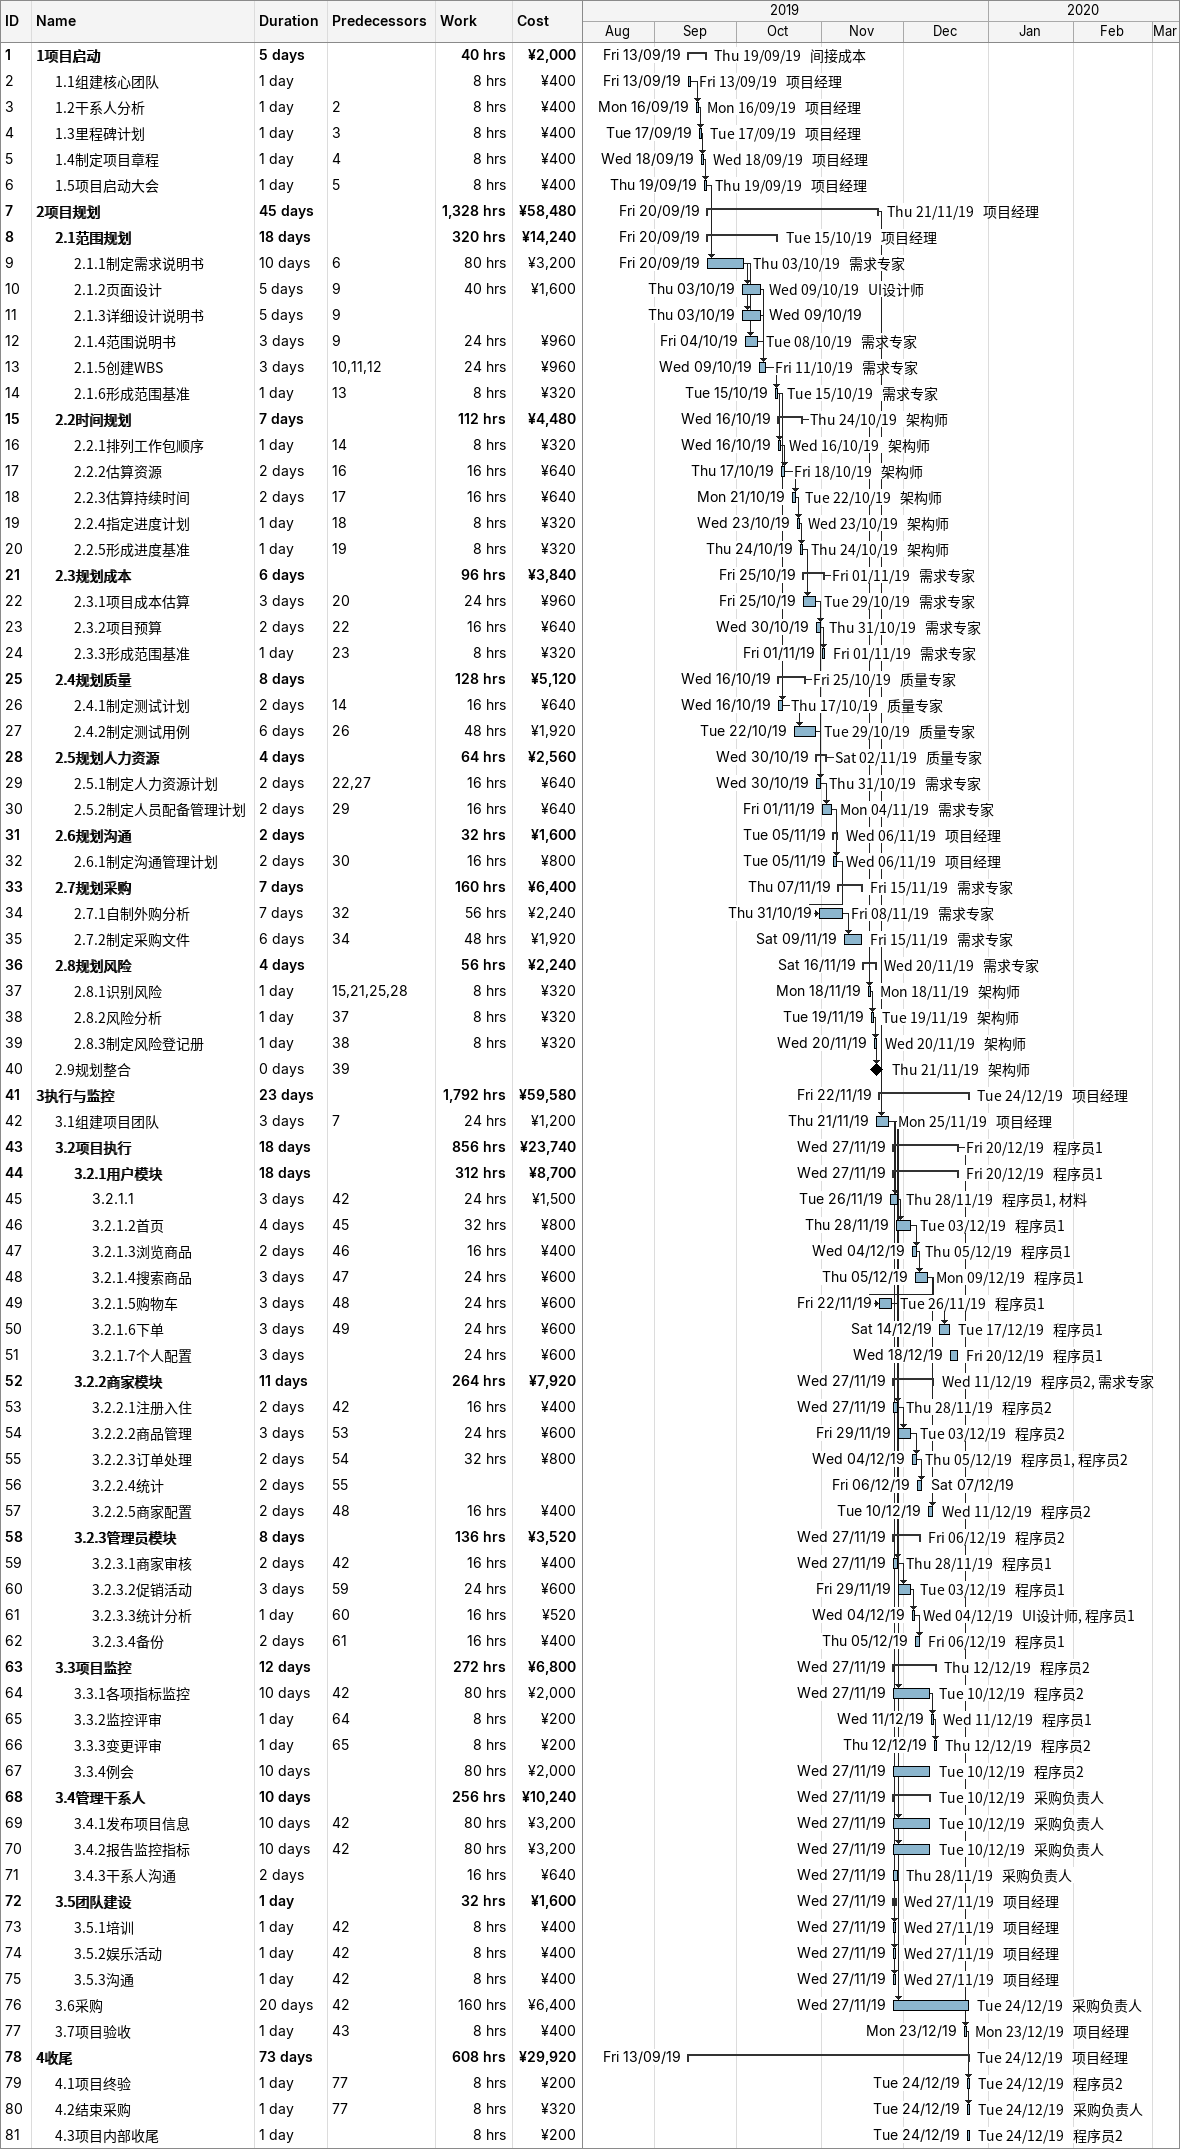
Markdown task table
| ID | Level | Task | Duration | Start | Finish | Predecessors | Resources | Work (h) | Cost (¥) |
|---|---|---|---|---|---|---|---|---|---|
| 1 | 1 | **1项目启动** | 5d | 2019-09-13 | 2019-09-19 |  | 间接成本 | 40 | 2000 |
| 2 | 2 | 1.1组建核心团队 | 1d | 2019-09-13 | 2019-09-13 |  | 项目经理 | 8 | 400 |
| 3 | 2 | 1.2干系人分析 | 1d | 2019-09-16 | 2019-09-16 | 2 | 项目经理 | 8 | 400 |
| 4 | 2 | 1.3里程碑计划 | 1d | 2019-09-17 | 2019-09-17 | 3 | 项目经理 | 8 | 400 |
| 5 | 2 | 1.4制定项目章程 | 1d | 2019-09-18 | 2019-09-18 | 4 | 项目经理 | 8 | 400 |
| 6 | 2 | 1.5项目启动大会 | 1d | 2019-09-19 | 2019-09-19 | 5 | 项目经理 | 8 | 400 |
| 7 | 1 | **2项目规划** | 45d | 2019-09-20 | 2019-11-21 |  | 项目经理 | 1328 | 58480 |
| 8 | 2 | **2.1范围规划** | 18d | 2019-09-20 | 2019-10-15 |  | 项目经理 | 320 | 14240 |
| 9 | 3 | 2.1.1制定需求说明书 | 10d | 2019-09-20 | 2019-10-03 | 6 | 需求专家 | 80 | 3200 |
| 10 | 3 | 2.1.2页面设计 | 5d | 2019-10-03 | 2019-10-09 | 9 | UI设计师 | 40 | 1600 |
| 11 | 3 | 2.1.3详细设计说明书 | 5d | 2019-10-03 | 2019-10-09 | 9 |  |  |  |
| 12 | 3 | 2.1.4范围说明书 | 3d | 2019-10-04 | 2019-10-08 | 9 | 需求专家 | 24 | 960 |
| 13 | 3 | 2.1.5创建WBS | 3d | 2019-10-09 | 2019-10-11 | 10, 11, 12 | 需求专家 | 24 | 960 |
| 14 | 3 | 2.1.6形成范围基准 | 1d | 2019-10-15 | 2019-10-15 | 13 | 需求专家 | 8 | 320 |
| 15 | 2 | **2.2时间规划** | 7d | 2019-10-16 | 2019-10-24 |  | 架构师 | 112 | 4480 |
| 16 | 3 | 2.2.1排列工作包顺序 | 1d | 2019-10-16 | 2019-10-16 | 14 | 架构师 | 8 | 320 |
| 17 | 3 | 2.2.2估算资源 | 2d | 2019-10-17 | 2019-10-18 | 16 | 架构师 | 16 | 640 |
| 18 | 3 | 2.2.3估算持续时间 | 2d | 2019-10-21 | 2019-10-22 | 17 | 架构师 | 16 | 640 |
| 19 | 3 | 2.2.4指定进度计划 | 1d | 2019-10-23 | 2019-10-23 | 18 | 架构师 | 8 | 320 |
| 20 | 3 | 2.2.5形成进度基准 | 1d | 2019-10-24 | 2019-10-24 | 19 | 架构师 | 8 | 320 |
| 21 | 2 | **2.3规划成本** | 6d | 2019-10-25 | 2019-11-01 |  | 需求专家 | 96 | 3840 |
| 22 | 3 | 2.3.1项目成本估算 | 3d | 2019-10-25 | 2019-10-29 | 20 | 需求专家 | 24 | 960 |
| 23 | 3 | 2.3.2项目预算 | 2d | 2019-10-30 | 2019-10-31 | 22 | 需求专家 | 16 | 640 |
| 24 | 3 | 2.3.3形成范围基准 | 1d | 2019-11-01 | 2019-11-01 | 23 | 需求专家 | 8 | 320 |
| 25 | 2 | **2.4规划质量** | 8d | 2019-10-16 | 2019-10-25 |  | 质量专家 | 128 | 5120 |
| 26 | 3 | 2.4.1制定测试计划 | 2d | 2019-10-16 | 2019-10-17 | 14 | 质量专家 | 16 | 640 |
| 27 | 3 | 2.4.2制定测试用例 | 6d | 2019-10-22 | 2019-10-29 | 26 | 质量专家 | 48 | 1920 |
| 28 | 2 | **2.5规划人力资源** | 4d | 2019-10-30 | 2019-11-02 |  | 质量专家 | 64 | 2560 |
| 29 | 3 | 2.5.1制定人力资源计划 | 2d | 2019-10-30 | 2019-10-31 | 22, 27 | 需求专家 | 16 | 640 |
| 30 | 3 | 2.5.2制定人员配备管理计划 | 2d | 2019-11-01 | 2019-11-04 | 29 | 需求专家 | 16 | 640 |
| 31 | 2 | **2.6规划沟通** | 2d | 2019-11-05 | 2019-11-06 |  | 项目经理 | 32 | 1600 |
| 32 | 3 | 2.6.1制定沟通管理计划 | 2d | 2019-11-05 | 2019-11-06 | 30 | 项目经理 | 16 | 800 |
| 33 | 2 | **2.7规划采购** | 7d | 2019-11-07 | 2019-11-15 |  | 需求专家 | 160 | 6400 |
| 34 | 3 | 2.7.1自制外购分析 | 7d | 2019-10-31 | 2019-11-08 | 32 | 需求专家 | 56 | 2240 |
| 35 | 3 | 2.7.2制定采购文件 | 6d | 2019-11-09 | 2019-11-15 | 34 | 需求专家 | 48 | 1920 |
| 36 | 2 | **2.8规划风险** | 4d | 2019-11-16 | 2019-11-20 |  | 需求专家 | 56 | 2240 |
| 37 | 3 | 2.8.1识别风险 | 1d | 2019-11-18 | 2019-11-18 | 15, 21, 25, 28 | 架构师 | 8 | 320 |
| 38 | 3 | 2.8.2风险分析 | 1d | 2019-11-19 | 2019-11-19 | 37 | 架构师 | 8 | 320 |
| 39 | 3 | 2.8.3制定风险登记册 | 1d | 2019-11-20 | 2019-11-20 | 38 | 架构师 | 8 | 320 |
| 40 | 2 | 2.9规划整合 | 0d | 2019-11-21 | 2019-11-21 | 39 | 架构师 |  |  |
| 41 | 1 | **3执行与监控** | 23d | 2019-11-22 | 2019-12-24 |  | 项目经理 | 1792 | 59580 |
| 42 | 2 | 3.1组建项目团队 | 3d | 2019-11-21 | 2019-11-25 | 7 | 项目经理 | 24 | 1200 |
| 43 | 2 | **3.2项目执行** | 18d | 2019-11-27 | 2019-12-20 |  | 程序员1 | 856 | 23740 |
| 44 | 3 | **3.2.1用户模块** | 18d | 2019-11-27 | 2019-12-20 |  | 程序员1 | 312 | 8700 |
| 45 | 4 | 3.2.1.1 | 3d | 2019-11-26 | 2019-11-28 | 42 | 程序员1, 材料 | 24 | 1500 |
| 46 | 4 | 3.2.1.2首页 | 4d | 2019-11-28 | 2019-12-03 | 45 | 程序员1 | 32 | 800 |
| 47 | 4 | 3.2.1.3浏览商品 | 2d | 2019-12-04 | 2019-12-05 | 46 | 程序员1 | 16 | 400 |
| 48 | 4 | 3.2.1.4搜索商品 | 3d | 2019-12-05 | 2019-12-09 | 47 | 程序员1 | 24 | 600 |
| 49 | 4 | 3.2.1.5购物车 | 3d | 2019-11-22 | 2019-11-26 | 48 | 程序员1 | 24 | 600 |
| 50 | 4 | 3.2.1.6下单 | 3d | 2019-12-14 | 2019-12-17 | 49 | 程序员1 | 24 | 600 |
| 51 | 4 | 3.2.1.7个人配置 | 3d | 2019-12-18 | 2019-12-20 |  | 程序员1 | 24 | 600 |
| 52 | 3 | **3.2.2商家模块** | 11d | 2019-11-27 | 2019-12-11 |  | 程序员2, 需求专家 | 264 | 7920 |
| 53 | 4 | 3.2.2.1注册入住 | 2d | 2019-11-27 | 2019-11-28 | 42 | 程序员2 | 16 | 400 |
| 54 | 4 | 3.2.2.2商品管理 | 3d | 2019-11-29 | 2019-12-03 | 53 | 程序员2 | 24 | 600 |
| 55 | 4 | 3.2.2.3订单处理 | 2d | 2019-12-04 | 2019-12-05 | 54 | 程序员1, 程序员2 | 32 | 800 |
| 56 | 4 | 3.2.2.4统计 | 2d | 2019-12-06 | 2019-12-07 | 55 |  |  |  |
| 57 | 4 | 3.2.2.5商家配置 | 2d | 2019-12-10 | 2019-12-11 | 48 | 程序员2 | 16 | 400 |
| 58 | 3 | **3.2.3管理员模块** | 8d | 2019-11-27 | 2019-12-06 |  | 程序员2 | 136 | 3520 |
| 59 | 4 | 3.2.3.1商家审核 | 2d | 2019-11-27 | 2019-11-28 | 42 | 程序员1 | 16 | 400 |
| 60 | 4 | 3.2.3.2促销活动 | 3d | 2019-11-29 | 2019-12-03 | 59 | 程序员1 | 24 | 600 |
| 61 | 4 | 3.2.3.3统计分析 | 1d | 2019-12-04 | 2019-12-04 | 60 | UI设计师, 程序员1 | 16 | 520 |
| 62 | 4 | 3.2.3.4备份 | 2d | 2019-12-05 | 2019-12-06 | 61 | 程序员1 | 16 | 400 |
| 63 | 2 | **3.3项目监控** | 12d | 2019-11-27 | 2019-12-12 |  | 程序员2 | 272 | 6800 |
| 64 | 3 | 3.3.1各项指标监控 | 10d | 2019-11-27 | 2019-12-10 | 42 | 程序员2 | 80 | 2000 |
| 65 | 3 | 3.3.2监控评审 | 1d | 2019-12-11 | 2019-12-11 | 64 | 程序员1 | 8 | 200 |
| 66 | 3 | 3.3.3变更评审 | 1d | 2019-12-12 | 2019-12-12 | 65 | 程序员2 | 8 | 200 |
| 67 | 3 | 3.3.4例会 | 10d | 2019-11-27 | 2019-12-10 |  | 程序员2 | 80 | 2000 |
| 68 | 2 | **3.4管理干系人** | 10d | 2019-11-27 | 2019-12-10 |  | 采购负责人 | 256 | 10240 |
| 69 | 3 | 3.4.1发布项目信息 | 10d | 2019-11-27 | 2019-12-10 | 42 | 采购负责人 | 80 | 3200 |
| 70 | 3 | 3.4.2报告监控指标 | 10d | 2019-11-27 | 2019-12-10 | 42 | 采购负责人 | 80 | 3200 |
| 71 | 3 | 3.4.3干系人沟通 | 2d | 2019-11-27 | 2019-11-28 |  | 采购负责人 | 16 | 640 |
| 72 | 2 | **3.5团队建设** | 1d | 2019-11-27 | 2019-11-27 |  | 项目经理 | 32 | 1600 |
| 73 | 3 | 3.5.1培训 | 1d | 2019-11-27 | 2019-11-27 | 42 | 项目经理 | 8 | 400 |
| 74 | 3 | 3.5.2娱乐活动 | 1d | 2019-11-27 | 2019-11-27 | 42 | 项目经理 | 8 | 400 |
| 75 | 3 | 3.5.3沟通 | 1d | 2019-11-27 | 2019-11-27 | 42 | 项目经理 | 8 | 400 |
| 76 | 2 | 3.6采购 | 20d | 2019-11-27 | 2019-12-24 | 42 | 采购负责人 | 160 | 6400 |
| 77 | 2 | 3.7项目验收 | 1d | 2019-12-23 | 2019-12-23 | 43 | 项目经理 | 8 | 400 |
| 78 | 1 | **4收尾** | 73d | 2019-09-13 | 2019-12-24 |  | 项目经理 | 608 | 29920 |
| 79 | 2 | 4.1项目终验 | 1d | 2019-12-24 | 2019-12-24 | 77 | 程序员2 | 8 | 200 |
| 80 | 2 | 4.2结束采购 | 1d | 2019-12-24 | 2019-12-24 | 77 | 采购负责人 | 8 | 320 |
| 81 | 2 | 4.3项目内部收尾 | 1d | 2019-12-24 | 2019-12-24 |  | 程序员2 | 8 | 200 |
